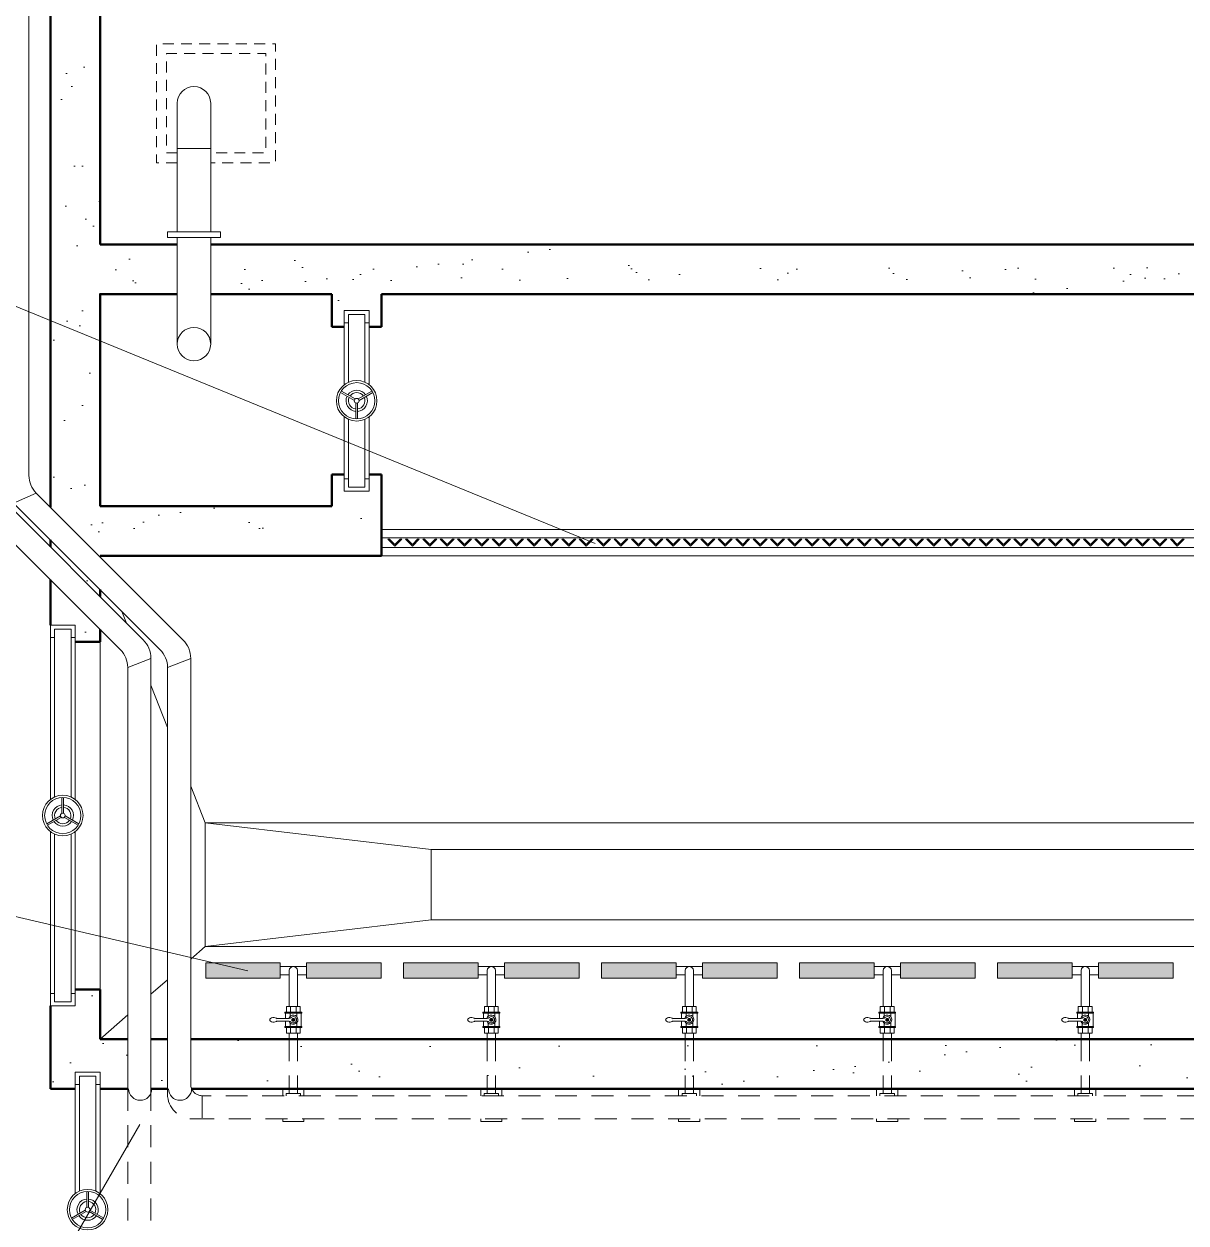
# Model space of a CAD drawing. Extents: x -2884 to -859, y 3232 to 5149.
# Drawn here: x -1917.7 to -1777.3, y 4768.7 to 4913.5 of the extents above; entities that cross this region are included whole.
import ezdxf

# ---------------------------------------------------------------- set-up
doc = ezdxf.new("R2010")
doc.units = 0
doc.header["$MEASUREMENT"] = 0
doc.linetypes.add('DGN Style 2', pattern=[442.02713, 265.216278, -176.810852])
for name, color, linetype, lineweight in [('Muratura', 7, 'CONTINUOUS', 15), ('Paratoie', 7, 'CONTINUOUS', 15), ('Quote e scritte', 252, 'CONTINUOUS', 15), ('Tubazioni', 130, 'CONTINUOUS', 15), ('Tubazioni nascoste', 4, 'DGN Style 2', 15)]:
    doc.layers.add(name, color=color, linetype=linetype, lineweight=lineweight)
pattern_1 = [(37.5, (37611.4005, -59850.958), (-0.3149668, 9.63411885), [0, -7.6, 0, -8.5, 0, -8.125]), (7.5, (37611.4, -59850.958), (8.8488835, 14.1107303), [0, -4.1, 0, -6.85, 0, -2.625]), (327.5, (37605.2505, -59850.958), (15.5707093, 0.0282953), [0, -2.5, 0, -9, 0, -11.75]), (317.5, (37605.25, -59850.958), (15.030633, 4.3883778), [0, -1.25, 0, -5.9, 0, -6.75])]

msp = doc.modelspace()

# ---------------------------------------------------------------- hatches: boundary and pattern name
at = {"layer": 'Muratura', "linetype": 'Continuous'}
h = msp.add_hatch(dxfattribs=at)
h.set_pattern_fill('AR-SAND', color=256, scale=5)
h.set_pattern_definition(pattern_1)
h.paths.add_polyline_path([(-1908.52, 4971.871), (-1917.106, 4971.871), (-1917.106, 4965.871), (-1914.52, 4965.871), (-1914.52, 4877.659), (-1908.52, 4875.204), (-1908.52, 4880.882), (-1899.189, 4880.882), (-1899.189, 4882.028), (-1899.189, 4886.882), (-1908.52, 4886.882)])
h = msp.add_hatch(dxfattribs=at)
h.set_pattern_fill('AR-SAND', color=256, scale=5)
h.set_pattern_definition(pattern_1)
h.paths.add_polyline_path([(-1756.036, 4886.075), (-1757.4, 4886.075), (-1757.4, 4886.231), (-1756.036, 4886.231), (-1756.036, 4886.882), (-1895.157, 4886.882), (-1895.157, 4882.028), (-1895.157, 4880.882), (-1880.52, 4880.882), (-1880.52, 4876.904), (-1879.02, 4876.904), (-1879.02, 4877.404), (-1879.02, 4878.904), (-1876.02, 4878.904), (-1876.02, 4877.404), (-1876.02, 4876.904), (-1874.52, 4876.904), (-1874.52, 4880.882), (-1753.991, 4880.882), (-1753.644, 4883.146), (-1728.751, 4883.146), (-1728.751, 4883.898), (-1754.671, 4883.898), (-1754.671, 4883.224), (-1756.036, 4883.224)])
h = msp.add_hatch(dxfattribs=at)
h.set_pattern_fill('AR-SAND', color=256, scale=5)
h.set_pattern_definition(pattern_1)
h.paths.add_polyline_path([(-1874.52, 4859.064), (-1876.02, 4859.064), (-1876.02, 4858.564), (-1876.02, 4857.064), (-1879.02, 4857.064), (-1879.02, 4858.564), (-1879.02, 4859.064), (-1880.52, 4859.064), (-1880.52, 4855.247), (-1908.52, 4855.247), (-1908.52, 4875.204), (-1914.52, 4877.659), (-1914.52, 4855.132), (-1908.52, 4849.132), (-1908.52, 4849.247), (-1874.52, 4849.247)])
h = msp.add_hatch(dxfattribs=at)
h.set_pattern_fill('AR-SAND', color=256, scale=5)
h.set_pattern_definition(pattern_1)
h.paths.add_polyline_path([(-1914.52, 4851.172), (-1914.52, 4850.327), (-1908.52, 4844.327), (-1908.52, 4845.172)])
h = msp.add_hatch(dxfattribs=at)
h.set_pattern_fill('AR-SAND', color=256, scale=5)
h.set_pattern_definition(pattern_1)
h.paths.add_polyline_path([(-1914.52, 4846.367), (-1914.52, 4840.882), (-1911.52, 4840.882), (-1911.52, 4839.382), (-1911.52, 4838.882), (-1908.52, 4838.882), (-1908.52, 4840.367)])
h = msp.add_hatch(dxfattribs=at)
h.set_pattern_fill('AR-SAND', color=256, scale=5)
h.set_pattern_definition(pattern_1)
h.paths.add_polyline_path([(-1908.52, 4796.882), (-1911.52, 4796.882), (-1911.52, 4796.382), (-1911.52, 4794.882), (-1914.52, 4794.882), (-1914.52, 4784.882), (-1911.52, 4784.882), (-1911.52, 4785.382), (-1911.52, 4786.882), (-1908.52, 4786.882), (-1908.52, 4785.382), (-1908.52, 4784.882), (-1905.176, 4784.882), (-1905.176, 4790.882), (-1908.52, 4790.882)])
h.paths.add_polyline_path([(-1900.371, 4790.882), (-1902.376, 4790.882), (-1902.376, 4784.882), (-1900.371, 4784.882)])
h.paths.add_polyline_path([(-1868.594, 4790.882), (-1897.571, 4790.882), (-1897.571, 4785.435, 0.1017954), (-1897.458, 4784.882), (-1868.594, 4784.882)])
h = msp.add_hatch(dxfattribs=at)
h.set_pattern_fill('AR-SAND', color=256, scale=5)
h.set_pattern_definition(pattern_1)
h.paths.add_polyline_path([(-1816.026, 4790.882), (-1867.394, 4790.882), (-1867.394, 4784.882), (-1816.026, 4784.882)])
h.paths.add_polyline_path([(-1763.458, 4790.882), (-1814.826, 4790.882), (-1814.826, 4784.882), (-1763.458, 4784.882)])
h.paths.add_polyline_path([(-1754.712, 4790.882), (-1762.258, 4790.882), (-1762.258, 4784.882), (-1753.793, 4784.882)])
at = {"layer": 'Tubazioni', "linetype": 'Continuous'}
h = msp.add_hatch(dxfattribs=at)
h.set_pattern_fill('DOTS', color=256, scale=10)
h.paths.add_polyline_path([(-1731.094, 4800.072), (-1731.323, 4800.072), (-1731.323, 4798.232), (-1731.094, 4798.232)])
h.paths.add_polyline_path([(-1731.323, 4800.072), (-1732.687, 4800.072), (-1732.687, 4798.232), (-1731.323, 4798.232)])
h.paths.add_polyline_path([(-1732.687, 4800.072), (-1734.052, 4800.072), (-1734.052, 4798.232), (-1732.687, 4798.232)])
h.paths.add_polyline_path([(-1734.052, 4800.072), (-1740.094, 4800.072), (-1740.094, 4798.232), (-1734.052, 4798.232)])
h.paths.add_polyline_path([(-1743.282, 4800.072), (-1745.541, 4800.072), (-1745.541, 4798.232), (-1743.282, 4798.232)])
h.paths.add_polyline_path([(-1747.205, 4800.072), (-1752.282, 4800.072), (-1752.282, 4798.232), (-1747.205, 4798.232)])
h.paths.add_polyline_path([(-1755.006, 4800.072), (-1764.006, 4800.072), (-1764.006, 4798.232), (-1755.006, 4798.232)])
h.paths.add_polyline_path([(-1767.195, 4800.072), (-1776.195, 4800.072), (-1776.195, 4798.232), (-1767.195, 4798.232)])
h.paths.add_polyline_path([(-1778.919, 4800.072), (-1787.919, 4800.072), (-1787.919, 4798.232), (-1778.919, 4798.232)])
h.paths.add_polyline_path([(-1791.107, 4800.072), (-1800.107, 4800.072), (-1800.107, 4798.232), (-1791.107, 4798.232)])
h.paths.add_polyline_path([(-1815.02, 4800.072), (-1824.02, 4800.072), (-1824.02, 4798.232), (-1815.02, 4798.232)])
h.paths.add_polyline_path([(-1802.832, 4800.072), (-1811.832, 4800.072), (-1811.832, 4798.232), (-1802.832, 4798.232)])
h.paths.add_polyline_path([(-1826.745, 4800.072), (-1835.745, 4800.072), (-1835.745, 4798.232), (-1826.745, 4798.232)])
h.paths.add_polyline_path([(-1838.933, 4800.072), (-1847.933, 4800.072), (-1847.933, 4798.232), (-1838.933, 4798.232)])
h.paths.add_polyline_path([(-1850.657, 4800.072), (-1859.657, 4800.072), (-1859.657, 4798.232), (-1850.657, 4798.232)])
h.paths.add_polyline_path([(-1862.846, 4800.072), (-1871.846, 4800.072), (-1871.846, 4798.232), (-1862.846, 4798.232)])
h.paths.add_polyline_path([(-1874.57, 4800.072), (-1883.57, 4800.072), (-1883.57, 4798.232), (-1874.57, 4798.232)])
h.paths.add_polyline_path([(-1886.758, 4800.072), (-1895.758, 4800.072), (-1895.758, 4798.232), (-1886.758, 4798.232)])

# ---------------------------------------------------------------- linework, layer by layer
at = {"layer": 'Muratura', "linetype": 'Continuous', "lineweight": 50}
for p, q in [((-1908.52, 4886.882), (-1908.52, 4971.871)), ((-1914.52, 4965.871), (-1914.52, 4855.132)), ((-1880.52, 4880.882), (-1880.52, 4876.904)), ((-1874.52, 4876.904), (-1874.52, 4880.882)), ((-1880.52, 4876.904), (-1879.02, 4876.904)), ((-1876.02, 4876.904), (-1874.52, 4876.904)), ((-1880.52, 4855.247), (-1880.52, 4859.064)), ((-1880.52, 4859.064), (-1879.02, 4859.064)), ((-1876.02, 4859.064), (-1874.52, 4859.064)), ((-1874.52, 4849.247), (-1874.52, 4859.064)), ((-1908.52, 4855.247), (-1880.52, 4855.247)), ((-1914.52, 4851.172), (-1914.52, 4850.327)), ((-1874.52, 4849.247), (-1908.52, 4849.247)), ((-1914.52, 4846.367), (-1914.52, 4840.882)), ((-1911.52, 4838.882), (-1908.52, 4838.882)), ((-1911.52, 4796.882), (-1908.52, 4796.882)), ((-1908.52, 4796.882), (-1908.52, 4790.882)), ((-1914.52, 4794.882), (-1914.52, 4784.882)), ((-1905.176, 4790.882), (-1908.52, 4790.882)), ((-1900.371, 4790.882), (-1902.376, 4790.882)), ((-1754.712, 4790.882), (-1897.571, 4790.882)), ((-1911.52, 4784.882), (-1914.52, 4784.882)), ((-1905.176, 4784.882), (-1908.52, 4784.882)), ((-1900.371, 4784.882), (-1902.376, 4784.882)), ((-1753.793, 4784.882), (-1897.458, 4784.882))]:
    msp.add_line(p, q, dxfattribs=at)
at = {"layer": 'Muratura', "linetype": 'Continuous'}
for p, q in [((-1753.972, 4852.447), (-1874.52, 4852.447)), ((-1747.205, 4851.447), (-1874.52, 4851.447)), ((-1872.898, 4850.427), (-1873.738, 4851.267)), ((-1873.54, 4851.267), (-1873.738, 4851.267)), ((-1872.898, 4850.625), (-1873.54, 4851.267)), ((-1872.898, 4850.625), (-1872.256, 4851.267)), ((-1872.898, 4850.427), (-1872.058, 4851.267)), ((-1872.058, 4851.267), (-1872.256, 4851.267)), ((-1870.798, 4850.427), (-1871.638, 4851.267)), ((-1871.44, 4851.267), (-1871.638, 4851.267)), ((-1870.798, 4850.625), (-1871.44, 4851.267)), ((-1870.798, 4850.625), (-1870.156, 4851.267)), ((-1870.798, 4850.427), (-1869.958, 4851.267)), ((-1869.958, 4851.267), (-1870.156, 4851.267)), ((-1868.698, 4850.427), (-1869.538, 4851.267)), ((-1869.34, 4851.267), (-1869.538, 4851.267)), ((-1868.698, 4850.625), (-1869.34, 4851.267)), ((-1868.698, 4850.625), (-1868.056, 4851.267)), ((-1868.698, 4850.427), (-1867.858, 4851.267)), ((-1867.858, 4851.267), (-1868.056, 4851.267)), ((-1867.24, 4851.267), (-1867.438, 4851.267)), ((-1866.598, 4850.427), (-1867.438, 4851.267)), ((-1866.598, 4850.625), (-1867.24, 4851.267)), ((-1866.598, 4850.625), (-1865.956, 4851.267)), ((-1866.598, 4850.427), (-1865.758, 4851.267)), ((-1865.758, 4851.267), (-1865.956, 4851.267)), ((-1864.498, 4850.427), (-1865.338, 4851.267)), ((-1865.14, 4851.267), (-1865.338, 4851.267)), ((-1864.498, 4850.625), (-1865.14, 4851.267)), ((-1864.498, 4850.625), (-1863.856, 4851.267)), ((-1864.498, 4850.427), (-1863.658, 4851.267)), ((-1863.658, 4851.267), (-1863.856, 4851.267)), ((-1862.398, 4850.427), (-1863.238, 4851.267)), ((-1863.04, 4851.267), (-1863.238, 4851.267)), ((-1862.398, 4850.625), (-1863.04, 4851.267)), ((-1862.398, 4850.625), (-1861.756, 4851.267)), ((-1862.398, 4850.427), (-1861.558, 4851.267)), ((-1861.558, 4851.267), (-1861.756, 4851.267)), ((-1860.298, 4850.427), (-1861.138, 4851.267)), ((-1860.94, 4851.267), (-1861.138, 4851.267)), ((-1860.298, 4850.625), (-1860.94, 4851.267)), ((-1860.298, 4850.625), (-1859.656, 4851.267)), ((-1860.298, 4850.427), (-1859.458, 4851.267)), ((-1859.458, 4851.267), (-1859.656, 4851.267)), ((-1858.198, 4850.427), (-1859.038, 4851.267)), ((-1858.84, 4851.267), (-1859.038, 4851.267)), ((-1858.198, 4850.625), (-1858.84, 4851.267)), ((-1858.198, 4850.625), (-1857.556, 4851.267)), ((-1858.198, 4850.427), (-1857.358, 4851.267)), ((-1857.358, 4851.267), (-1857.556, 4851.267)), ((-1856.098, 4850.427), (-1856.938, 4851.267)), ((-1856.74, 4851.267), (-1856.938, 4851.267)), ((-1856.098, 4850.625), (-1856.74, 4851.267)), ((-1856.098, 4850.625), (-1855.456, 4851.267)), ((-1856.098, 4850.427), (-1855.258, 4851.267)), ((-1855.258, 4851.267), (-1855.456, 4851.267)), ((-1853.998, 4850.427), (-1854.838, 4851.267)), ((-1854.64, 4851.267), (-1854.838, 4851.267)), ((-1853.998, 4850.625), (-1854.64, 4851.267)), ((-1853.998, 4850.625), (-1853.356, 4851.267)), ((-1853.998, 4850.427), (-1853.158, 4851.267)), ((-1853.158, 4851.267), (-1853.356, 4851.267)), ((-1851.898, 4850.427), (-1852.738, 4851.267)), ((-1852.54, 4851.267), (-1852.738, 4851.267)), ((-1851.898, 4850.625), (-1852.54, 4851.267)), ((-1851.898, 4850.625), (-1851.256, 4851.267)), ((-1851.898, 4850.427), (-1851.058, 4851.267)), ((-1851.058, 4851.267), (-1851.256, 4851.267)), ((-1849.798, 4850.427), (-1850.638, 4851.267)), ((-1850.44, 4851.267), (-1850.638, 4851.267)), ((-1849.798, 4850.625), (-1850.44, 4851.267)), ((-1849.798, 4850.625), (-1849.156, 4851.267)), ((-1849.798, 4850.427), (-1848.958, 4851.267)), ((-1848.958, 4851.267), (-1849.156, 4851.267)), ((-1847.698, 4850.427), (-1848.538, 4851.267)), ((-1848.34, 4851.267), (-1848.538, 4851.267)), ((-1847.698, 4850.625), (-1848.34, 4851.267)), ((-1847.698, 4850.625), (-1847.056, 4851.267)), ((-1847.698, 4850.427), (-1846.858, 4851.267)), ((-1846.858, 4851.267), (-1847.056, 4851.267)), ((-1845.598, 4850.427), (-1846.438, 4851.267)), ((-1846.24, 4851.267), (-1846.438, 4851.267)), ((-1845.598, 4850.625), (-1846.24, 4851.267)), ((-1845.598, 4850.625), (-1844.956, 4851.267)), ((-1845.598, 4850.427), (-1844.758, 4851.267)), ((-1844.758, 4851.267), (-1844.956, 4851.267)), ((-1844.14, 4851.267), (-1844.338, 4851.267)), ((-1843.498, 4850.427), (-1844.338, 4851.267)), ((-1843.498, 4850.625), (-1844.14, 4851.267)), ((-1843.498, 4850.625), (-1842.856, 4851.267)), ((-1843.498, 4850.427), (-1842.658, 4851.267)), ((-1842.658, 4851.267), (-1842.856, 4851.267)), ((-1841.398, 4850.427), (-1842.238, 4851.267)), ((-1842.04, 4851.267), (-1842.238, 4851.267)), ((-1841.398, 4850.625), (-1842.04, 4851.267)), ((-1841.398, 4850.625), (-1840.756, 4851.267)), ((-1841.398, 4850.427), (-1840.558, 4851.267)), ((-1840.558, 4851.267), (-1840.756, 4851.267)), ((-1839.298, 4850.427), (-1840.138, 4851.267)), ((-1839.94, 4851.267), (-1840.138, 4851.267)), ((-1839.298, 4850.625), (-1839.94, 4851.267)), ((-1839.298, 4850.625), (-1838.656, 4851.267)), ((-1839.298, 4850.427), (-1838.458, 4851.267)), ((-1838.458, 4851.267), (-1838.656, 4851.267)), ((-1837.198, 4850.427), (-1838.038, 4851.267)), ((-1837.84, 4851.267), (-1838.038, 4851.267)), ((-1837.198, 4850.625), (-1837.84, 4851.267)), ((-1837.198, 4850.625), (-1836.556, 4851.267)), ((-1837.198, 4850.427), (-1836.358, 4851.267)), ((-1836.358, 4851.267), (-1836.556, 4851.267)), ((-1835.098, 4850.427), (-1835.938, 4851.267)), ((-1835.74, 4851.267), (-1835.938, 4851.267)), ((-1835.098, 4850.625), (-1835.74, 4851.267)), ((-1835.098, 4850.625), (-1834.456, 4851.267)), ((-1835.098, 4850.427), (-1834.258, 4851.267)), ((-1834.258, 4851.267), (-1834.456, 4851.267)), ((-1832.998, 4850.427), (-1833.838, 4851.267)), ((-1833.64, 4851.267), (-1833.838, 4851.267)), ((-1832.998, 4850.625), (-1833.64, 4851.267)), ((-1832.998, 4850.625), (-1832.356, 4851.267)), ((-1832.998, 4850.427), (-1832.158, 4851.267)), ((-1832.158, 4851.267), (-1832.356, 4851.267)), ((-1830.898, 4850.427), (-1831.738, 4851.267)), ((-1831.54, 4851.267), (-1831.738, 4851.267)), ((-1830.898, 4850.625), (-1831.54, 4851.267)), ((-1830.898, 4850.625), (-1830.256, 4851.267)), ((-1830.898, 4850.427), (-1830.058, 4851.267)), ((-1830.058, 4851.267), (-1830.256, 4851.267)), ((-1828.798, 4850.427), (-1829.638, 4851.267)), ((-1829.44, 4851.267), (-1829.638, 4851.267)), ((-1828.798, 4850.625), (-1829.44, 4851.267)), ((-1828.798, 4850.625), (-1828.156, 4851.267)), ((-1828.798, 4850.427), (-1827.958, 4851.267)), ((-1827.958, 4851.267), (-1828.156, 4851.267)), ((-1826.698, 4850.427), (-1827.538, 4851.267)), ((-1827.34, 4851.267), (-1827.538, 4851.267)), ((-1826.698, 4850.625), (-1827.34, 4851.267)), ((-1826.698, 4850.625), (-1826.056, 4851.267)), ((-1826.698, 4850.427), (-1825.858, 4851.267)), ((-1825.858, 4851.267), (-1826.056, 4851.267)), ((-1824.598, 4850.427), (-1825.438, 4851.267)), ((-1825.24, 4851.267), (-1825.438, 4851.267)), ((-1824.598, 4850.625), (-1825.24, 4851.267)), ((-1824.598, 4850.625), (-1823.956, 4851.267)), ((-1824.598, 4850.427), (-1823.758, 4851.267)), ((-1823.758, 4851.267), (-1823.956, 4851.267)), ((-1822.498, 4850.427), (-1823.338, 4851.267)), ((-1823.14, 4851.267), (-1823.338, 4851.267)), ((-1822.498, 4850.625), (-1823.14, 4851.267)), ((-1822.498, 4850.625), (-1821.856, 4851.267)), ((-1822.498, 4850.427), (-1821.658, 4851.267)), ((-1821.658, 4851.267), (-1821.856, 4851.267)), ((-1821.04, 4851.267), (-1821.238, 4851.267)), ((-1820.398, 4850.427), (-1821.238, 4851.267)), ((-1820.398, 4850.625), (-1821.04, 4851.267)), ((-1820.398, 4850.625), (-1819.756, 4851.267)), ((-1820.398, 4850.427), (-1819.558, 4851.267)), ((-1819.558, 4851.267), (-1819.756, 4851.267)), ((-1818.298, 4850.427), (-1819.138, 4851.267)), ((-1818.94, 4851.267), (-1819.138, 4851.267)), ((-1818.298, 4850.625), (-1818.94, 4851.267)), ((-1818.298, 4850.625), (-1817.656, 4851.267)), ((-1818.298, 4850.427), (-1817.458, 4851.267)), ((-1817.458, 4851.267), (-1817.656, 4851.267)), ((-1816.198, 4850.427), (-1817.038, 4851.267)), ((-1816.84, 4851.267), (-1817.038, 4851.267)), ((-1816.198, 4850.625), (-1816.84, 4851.267)), ((-1816.198, 4850.625), (-1815.556, 4851.267)), ((-1816.198, 4850.427), (-1815.358, 4851.267)), ((-1815.358, 4851.267), (-1815.556, 4851.267)), ((-1814.098, 4850.427), (-1814.938, 4851.267)), ((-1814.74, 4851.267), (-1814.938, 4851.267)), ((-1814.098, 4850.625), (-1814.74, 4851.267)), ((-1814.098, 4850.625), (-1813.456, 4851.267)), ((-1814.098, 4850.427), (-1813.258, 4851.267)), ((-1813.258, 4851.267), (-1813.456, 4851.267)), ((-1811.998, 4850.427), (-1812.838, 4851.267)), ((-1812.64, 4851.267), (-1812.838, 4851.267)), ((-1811.998, 4850.625), (-1812.64, 4851.267)), ((-1811.998, 4850.625), (-1811.356, 4851.267)), ((-1811.998, 4850.427), (-1811.158, 4851.267)), ((-1811.158, 4851.267), (-1811.356, 4851.267)), ((-1809.898, 4850.427), (-1810.738, 4851.267)), ((-1810.54, 4851.267), (-1810.738, 4851.267)), ((-1809.898, 4850.625), (-1810.54, 4851.267)), ((-1809.898, 4850.625), (-1809.256, 4851.267)), ((-1809.898, 4850.427), (-1809.058, 4851.267)), ((-1809.058, 4851.267), (-1809.256, 4851.267)), ((-1807.798, 4850.427), (-1808.638, 4851.267)), ((-1808.44, 4851.267), (-1808.638, 4851.267)), ((-1807.798, 4850.625), (-1808.44, 4851.267)), ((-1807.798, 4850.625), (-1807.156, 4851.267)), ((-1807.798, 4850.427), (-1806.958, 4851.267)), ((-1806.958, 4851.267), (-1807.156, 4851.267)), ((-1805.698, 4850.427), (-1806.538, 4851.267)), ((-1806.34, 4851.267), (-1806.538, 4851.267)), ((-1805.698, 4850.625), (-1806.34, 4851.267)), ((-1805.698, 4850.625), (-1805.056, 4851.267)), ((-1805.698, 4850.427), (-1804.858, 4851.267)), ((-1804.858, 4851.267), (-1805.056, 4851.267)), ((-1803.598, 4850.427), (-1804.438, 4851.267)), ((-1804.24, 4851.267), (-1804.438, 4851.267)), ((-1803.598, 4850.625), (-1804.24, 4851.267)), ((-1803.598, 4850.625), (-1802.956, 4851.267)), ((-1803.598, 4850.427), (-1802.758, 4851.267)), ((-1802.758, 4851.267), (-1802.956, 4851.267)), ((-1801.498, 4850.427), (-1802.338, 4851.267)), ((-1802.14, 4851.267), (-1802.338, 4851.267)), ((-1801.498, 4850.625), (-1802.14, 4851.267)), ((-1801.498, 4850.625), (-1800.856, 4851.267)), ((-1801.498, 4850.427), (-1800.658, 4851.267)), ((-1800.658, 4851.267), (-1800.856, 4851.267)), ((-1799.398, 4850.427), (-1800.238, 4851.267)), ((-1800.04, 4851.267), (-1800.238, 4851.267)), ((-1799.398, 4850.625), (-1800.04, 4851.267)), ((-1799.398, 4850.625), (-1798.756, 4851.267)), ((-1799.398, 4850.427), (-1798.558, 4851.267)), ((-1798.558, 4851.267), (-1798.756, 4851.267)), ((-1797.94, 4851.267), (-1798.138, 4851.267)), ((-1797.298, 4850.427), (-1798.138, 4851.267)), ((-1797.298, 4850.625), (-1797.94, 4851.267)), ((-1797.298, 4850.625), (-1796.656, 4851.267)), ((-1797.298, 4850.427), (-1796.458, 4851.267)), ((-1796.458, 4851.267), (-1796.656, 4851.267)), ((-1795.198, 4850.427), (-1796.038, 4851.267)), ((-1795.84, 4851.267), (-1796.038, 4851.267)), ((-1795.198, 4850.625), (-1795.84, 4851.267)), ((-1795.198, 4850.625), (-1794.556, 4851.267)), ((-1795.198, 4850.427), (-1794.358, 4851.267)), ((-1794.358, 4851.267), (-1794.556, 4851.267)), ((-1793.098, 4850.427), (-1793.938, 4851.267)), ((-1793.74, 4851.267), (-1793.938, 4851.267)), ((-1793.098, 4850.625), (-1793.74, 4851.267)), ((-1793.098, 4850.625), (-1792.456, 4851.267)), ((-1793.098, 4850.427), (-1792.258, 4851.267)), ((-1792.258, 4851.267), (-1792.456, 4851.267)), ((-1790.998, 4850.427), (-1791.838, 4851.267)), ((-1791.64, 4851.267), (-1791.838, 4851.267)), ((-1790.998, 4850.625), (-1791.64, 4851.267)), ((-1790.998, 4850.625), (-1790.356, 4851.267)), ((-1790.998, 4850.427), (-1790.158, 4851.267)), ((-1790.158, 4851.267), (-1790.356, 4851.267)), ((-1788.898, 4850.427), (-1789.738, 4851.267)), ((-1789.54, 4851.267), (-1789.738, 4851.267)), ((-1788.898, 4850.625), (-1789.54, 4851.267)), ((-1788.898, 4850.625), (-1788.256, 4851.267)), ((-1788.898, 4850.427), (-1788.058, 4851.267)), ((-1788.058, 4851.267), (-1788.256, 4851.267)), ((-1786.798, 4850.427), (-1787.638, 4851.267)), ((-1787.44, 4851.267), (-1787.638, 4851.267)), ((-1786.798, 4850.625), (-1787.44, 4851.267)), ((-1786.798, 4850.625), (-1786.156, 4851.267)), ((-1786.798, 4850.427), (-1785.958, 4851.267)), ((-1785.958, 4851.267), (-1786.156, 4851.267)), ((-1784.698, 4850.427), (-1785.538, 4851.267)), ((-1785.34, 4851.267), (-1785.538, 4851.267)), ((-1784.698, 4850.625), (-1785.34, 4851.267)), ((-1784.698, 4850.625), (-1784.056, 4851.267)), ((-1784.698, 4850.427), (-1783.858, 4851.267)), ((-1783.858, 4851.267), (-1784.056, 4851.267)), ((-1782.598, 4850.427), (-1783.438, 4851.267)), ((-1783.24, 4851.267), (-1783.438, 4851.267)), ((-1782.598, 4850.625), (-1783.24, 4851.267)), ((-1782.598, 4850.625), (-1781.956, 4851.267)), ((-1782.598, 4850.427), (-1781.758, 4851.267)), ((-1781.758, 4851.267), (-1781.956, 4851.267)), ((-1780.498, 4850.427), (-1781.338, 4851.267)), ((-1781.14, 4851.267), (-1781.338, 4851.267)), ((-1780.498, 4850.625), (-1781.14, 4851.267)), ((-1780.498, 4850.625), (-1779.856, 4851.267)), ((-1780.498, 4850.427), (-1779.658, 4851.267)), ((-1779.658, 4851.267), (-1779.856, 4851.267)), ((-1778.398, 4850.427), (-1779.238, 4851.267)), ((-1779.04, 4851.267), (-1779.238, 4851.267)), ((-1778.398, 4850.625), (-1779.04, 4851.267)), ((-1778.398, 4850.625), (-1777.756, 4851.267)), ((-1778.398, 4850.427), (-1777.558, 4851.267)), ((-1777.558, 4851.267), (-1777.756, 4851.267)), ((-1747.205, 4850.247), (-1874.52, 4850.247)), ((-1908.446, 4849.058), (-1908.52, 4849.247)), ((-1747.205, 4849.247), (-1874.52, 4849.247)), ((-1905.33, 4841.137), (-1905.878, 4842.53)), ((-1908.52, 4838.882), (-1908.52, 4796.882)), ((-1900.371, 4828.53), (-1902.376, 4833.628)), ((-1895.831, 4816.986), (-1897.571, 4821.411)), ((-1868.52, 4813.764), (-1895.831, 4816.986)), ((-1895.831, 4802.049), (-1895.831, 4816.986)), ((-1748.229, 4816.986), (-1895.831, 4816.986)), ((-1868.52, 4805.271), (-1868.52, 4813.764)), ((-1772.788, 4813.764), (-1868.52, 4813.764)), ((-1895.831, 4802.049), (-1868.52, 4805.271)), ((-1773.406, 4805.271), (-1868.52, 4805.271)), ((-1897.571, 4800.517), (-1895.831, 4802.049)), ((-1747.205, 4802.049), (-1895.831, 4802.049)), ((-1902.376, 4796.288), (-1900.371, 4798.053)), ((-1908.52, 4790.882), (-1905.176, 4793.824))]:
    msp.add_line(p, q, dxfattribs=at)
at = {"layer": 'Muratura', "ltscale": 0.0001}
for p, q in [((-1886.454, 4784.882), (-1886.454, 4784.035)), ((-1883.886, 4784.882), (-1883.886, 4784.035)), ((-1862.542, 4784.882), (-1862.542, 4784.035)), ((-1859.973, 4784.882), (-1859.973, 4784.035)), ((-1838.629, 4784.882), (-1838.629, 4784.035)), ((-1836.06, 4784.882), (-1836.06, 4784.035)), ((-1814.716, 4784.882), (-1814.716, 4784.035)), ((-1812.148, 4784.882), (-1812.148, 4784.035)), ((-1790.804, 4784.882), (-1790.804, 4784.035)), ((-1788.235, 4784.882), (-1788.235, 4784.035)), ((-1886.454, 4781.235), (-1886.454, 4780.904)), ((-1886.454, 4780.904), (-1883.886, 4780.904)), ((-1883.886, 4781.235), (-1883.886, 4780.904)), ((-1862.542, 4781.235), (-1862.542, 4780.904)), ((-1862.542, 4780.904), (-1859.973, 4780.904)), ((-1859.973, 4781.235), (-1859.973, 4780.904)), ((-1838.629, 4781.235), (-1838.629, 4780.904)), ((-1838.629, 4780.904), (-1836.06, 4780.904)), ((-1836.06, 4781.235), (-1836.06, 4780.904)), ((-1814.716, 4781.235), (-1814.716, 4780.904)), ((-1814.716, 4780.904), (-1812.148, 4780.904)), ((-1812.148, 4781.235), (-1812.148, 4780.904)), ((-1790.804, 4781.235), (-1790.804, 4780.904)), ((-1790.804, 4780.904), (-1788.235, 4780.904)), ((-1788.235, 4781.235), (-1788.235, 4780.904))]:
    msp.add_line(p, q, dxfattribs=at)
at = {"layer": 'Muratura', "linetype": 'DGN Style 2', "ltscale": 0.005, "extrusion": (0, 0, -1), "flags": 128}
for points in [[(1899.189, 4896.722), (1901.71, 4896.722), (1901.71, 4911.122), (1887.31, 4911.122), (1887.31, 4896.722), (1895.157, 4896.722)], [(1899.189, 4897.922), (1900.51, 4897.922), (1900.51, 4909.922), (1888.51, 4909.922), (1888.51, 4897.922), (1895.157, 4897.922)]]:
    msp.add_lwpolyline(points, dxfattribs=at)
at = {"layer": 'Muratura', "linetype": 'Continuous', "lineweight": 50}
for points in [[(-1899.189, 4886.882), (-1908.52, 4886.882)], [(-1683.313, 4886.882), (-1895.157, 4886.882)], [(-1899.189, 4880.882), (-1908.52, 4880.882), (-1908.52, 4855.247)], [(-1880.52, 4880.882), (-1895.157, 4880.882)], [(-1753.991, 4880.882), (-1874.52, 4880.882)], [(-1908.52, 4845.172), (-1908.52, 4844.327)], [(-1908.52, 4840.367), (-1908.52, 4838.882)]]:
    msp.add_lwpolyline(points, dxfattribs=at)
at = {"layer": 'Muratura', "linetype": 'Continuous'}
msp.add_lwpolyline([(-1908.52, 4849.247), (-1908.52, 4849.132)], dxfattribs=at)
at = {"layer": 'Paratoie'}
for p, q in [((-1879.02, 4878.904), (-1879.02, 4877.404)), ((-1878.52, 4878.404), (-1876.52, 4878.404)), ((-1876.52, 4878.404), (-1878.52, 4878.404)), ((-1878.52, 4878.404), (-1878.52, 4877.404)), ((-1878.52, 4870.222), (-1878.52, 4878.404)), ((-1876.52, 4878.404), (-1876.52, 4877.404)), ((-1876.52, 4870.222), (-1876.52, 4878.404)), ((-1876.02, 4878.904), (-1876.02, 4877.404)), ((-1878.52, 4877.404), (-1879.02, 4877.404)), ((-1876.02, 4877.404), (-1876.52, 4877.404)), ((-1878.52, 4865.746), (-1878.52, 4857.564)), ((-1876.52, 4865.746), (-1876.52, 4857.564)), ((-1879.02, 4857.064), (-1879.02, 4858.564)), ((-1878.52, 4858.564), (-1879.02, 4858.564)), ((-1878.52, 4857.564), (-1878.52, 4858.564)), ((-1876.52, 4857.564), (-1876.52, 4858.564)), ((-1876.02, 4858.564), (-1876.52, 4858.564)), ((-1876.02, 4857.064), (-1876.02, 4858.564)), ((-1878.52, 4857.564), (-1876.52, 4857.564)), ((-1876.52, 4857.564), (-1878.52, 4857.564)), ((-1914.52, 4840.882), (-1914.52, 4839.382)), ((-1911.52, 4840.882), (-1911.52, 4839.382)), ((-1914.02, 4839.382), (-1914.52, 4839.382)), ((-1914.02, 4840.382), (-1912.02, 4840.382)), ((-1912.02, 4840.382), (-1914.02, 4840.382)), ((-1914.02, 4840.382), (-1914.02, 4839.382)), ((-1914.02, 4820.12), (-1914.02, 4840.382)), ((-1912.02, 4840.382), (-1912.02, 4839.382)), ((-1912.02, 4820.12), (-1912.02, 4840.382)), ((-1911.52, 4839.382), (-1912.02, 4839.382)), ((-1914.02, 4795.382), (-1914.02, 4815.644)), ((-1912.02, 4795.382), (-1912.02, 4815.644)), ((-1914.52, 4796.382), (-1914.52, 4794.882)), ((-1914.52, 4796.382), (-1914.02, 4796.382)), ((-1912.02, 4796.382), (-1911.52, 4796.382)), ((-1911.52, 4796.382), (-1911.52, 4794.882)), ((-1914.02, 4795.382), (-1912.02, 4795.382)), ((-1911.52, 4786.882), (-1911.52, 4785.382)), ((-1911.02, 4786.382), (-1909.02, 4786.382)), ((-1909.02, 4786.382), (-1911.02, 4786.382)), ((-1911.02, 4786.382), (-1911.02, 4785.382)), ((-1911.02, 4772.51), (-1911.02, 4786.382)), ((-1909.02, 4786.382), (-1909.02, 4785.382)), ((-1909.02, 4772.51), (-1909.02, 4786.382)), ((-1908.52, 4786.882), (-1908.52, 4785.382)), ((-1911.02, 4785.382), (-1911.52, 4785.382)), ((-1908.52, 4785.382), (-1909.02, 4785.382))]:
    msp.add_line(p, q, dxfattribs=at)
at = {"layer": 'Paratoie', "linetype": 'Continuous'}
for p, q in [((-1876.02, 4878.904), (-1879.02, 4878.904)), ((-1879.02, 4877.404), (-1879.02, 4869.923)), ((-1876.02, 4877.404), (-1876.02, 4869.923)), ((-1877.804, 4868.037), (-1879.464, 4868.995)), ((-1877.708, 4868.204), (-1879.367, 4869.162)), ((-1877.332, 4868.204), (-1875.673, 4869.162)), ((-1877.236, 4868.037), (-1875.577, 4868.995)), ((-1877.617, 4867.712), (-1877.617, 4865.796)), ((-1877.423, 4867.712), (-1877.423, 4865.796)), ((-1879.02, 4858.564), (-1879.02, 4866.045)), ((-1876.02, 4858.564), (-1876.02, 4866.045)), ((-1876.02, 4857.064), (-1879.02, 4857.064)), ((-1911.52, 4840.882), (-1914.52, 4840.882)), ((-1914.52, 4839.382), (-1914.52, 4819.821)), ((-1911.52, 4839.382), (-1911.52, 4819.821)), ((-1913.117, 4818.154), (-1913.117, 4820.07)), ((-1912.923, 4818.154), (-1912.923, 4820.07)), ((-1913.304, 4817.829), (-1914.964, 4816.872)), ((-1913.208, 4817.662), (-1914.867, 4816.704)), ((-1912.832, 4817.662), (-1911.173, 4816.704)), ((-1912.736, 4817.829), (-1911.077, 4816.871)), ((-1914.52, 4815.943), (-1914.52, 4796.382)), ((-1911.52, 4815.943), (-1911.52, 4796.382)), ((-1914.52, 4794.882), (-1911.52, 4794.882)), ((-1908.52, 4786.882), (-1911.52, 4786.882)), ((-1911.52, 4785.382), (-1911.52, 4772.211)), ((-1908.52, 4785.382), (-1908.52, 4772.211)), ((-1910.117, 4770.545), (-1910.117, 4772.461)), ((-1909.923, 4770.545), (-1909.923, 4772.461)), ((-1910.304, 4770.22), (-1911.964, 4769.262)), ((-1910.208, 4770.053), (-1911.867, 4769.095)), ((-1909.832, 4770.053), (-1908.173, 4769.095)), ((-1909.736, 4770.22), (-1908.077, 4769.262))]:
    msp.add_line(p, q, dxfattribs=at)
at = {"layer": 'Paratoie', "extrusion": (0, 0, -1)}
for p, q in [((-1914.02, 4795.382), (-1914.02, 4796.382)), ((-1912.02, 4795.382), (-1912.02, 4796.382)), ((-1912.02, 4795.382), (-1914.02, 4795.382))]:
    msp.add_line(p, q, dxfattribs=at)
at = {"layer": 'Paratoie', "linetype": 'Continuous'}
for centre, radius in [((-1877.52, 4867.984), 2.451), ((-1877.52, 4867.984), 2.19), ((-1877.52, 4867.984), 0.289), ((-1913.02, 4817.882), 2.451), ((-1913.02, 4817.882), 2.19), ((-1913.02, 4817.882), 0.289), ((-1910.02, 4770.272), 2.451), ((-1910.02, 4770.272), 2.19), ((-1910.02, 4770.272), 0.289)]:
    msp.add_circle(centre, radius, dxfattribs=at)
for centre, radius, start, end in [((-1877.52, 4867.984), 1.288, 154.30661, 265.69622), ((-1877.52, 4867.984), 1.288, 34.30482, 145.69722), ((-1877.52, 4867.984), 0.989, 155.61268, 264.39111), ((-1877.52, 4867.984), 0.989, 35.61033, 144.39235), ((-1877.52, 4867.984), 1.288, 274.30587, 25.69544), ((-1877.52, 4867.984), 0.989, 275.61181, 24.38999), ((-1913.02, 4817.882), 1.288, 94.30378, 205.69339), ((-1913.02, 4817.882), 1.288, 334.30456, 85.69413), ((-1913.02, 4817.882), 0.989, 95.60889, 204.38732), ((-1913.02, 4817.882), 0.989, 335.61001, 84.38819), ((-1913.02, 4817.882), 1.288, 214.30278, 325.69518), ((-1913.02, 4817.882), 0.989, 215.60765, 324.38967), ((-1910.02, 4770.272), 1.288, 94.30378, 205.69339), ((-1910.02, 4770.272), 0.989, 95.60889, 204.38732), ((-1910.02, 4770.272), 1.288, 334.30456, 85.69413), ((-1910.02, 4770.272), 0.989, 335.61001, 84.38819), ((-1910.02, 4770.272), 0.989, 215.60765, 324.38967), ((-1910.02, 4770.272), 1.288, 214.30278, 325.69518)]:
    msp.add_arc(centre, radius, start, end, dxfattribs=at)
at = {"layer": 'Quote e scritte', "linetype": 'Continuous'}
for p, q in [((-1947.098, 4890.988), (-1848.731, 4850.74)), ((-1943.874, 4811.516), (-1890.649, 4799.136)), ((-1938.104, 4720.901), (-1903.718, 4780.576))]:
    msp.add_line(p, q, dxfattribs=at)
at = {"layer": 'Tubazioni', "linetype": 'Continuous'}
for p, q in [((-1917.106, 4858.961), (-1917.106, 4973.476)), ((-1921.032, 4856.839), (-1903.314, 4839.121)), ((-1916.227, 4856.839), (-1918.969, 4855.621)), ((-1916.227, 4856.839), (-1898.509, 4839.121)), ((-1923.774, 4855.621), (-1906.055, 4837.902)), ((-1918.969, 4855.621), (-1901.25, 4837.902)), ((-1905.176, 4835.781), (-1902.376, 4836.858)), ((-1900.371, 4835.781), (-1897.571, 4836.858)), ((-1885.17, 4799.652), (-1886.758, 4799.652)), ((-1885.67, 4798.652), (-1886.758, 4798.652)), ((-1885.17, 4799.652), (-1883.57, 4799.652)), ((-1884.67, 4798.652), (-1883.57, 4798.652)), ((-1861.257, 4799.652), (-1862.846, 4799.652)), ((-1861.757, 4798.652), (-1862.846, 4798.652)), ((-1861.257, 4799.652), (-1859.657, 4799.652)), ((-1860.757, 4798.652), (-1859.657, 4798.652)), ((-1837.345, 4799.652), (-1838.933, 4799.652)), ((-1837.845, 4798.652), (-1838.933, 4798.652)), ((-1837.345, 4799.652), (-1835.745, 4799.652)), ((-1836.845, 4798.652), (-1835.745, 4798.652)), ((-1813.432, 4799.652), (-1815.02, 4799.652)), ((-1813.932, 4798.652), (-1815.02, 4798.652)), ((-1813.432, 4799.652), (-1811.832, 4799.652)), ((-1812.932, 4798.652), (-1811.832, 4798.652)), ((-1789.519, 4799.652), (-1791.107, 4799.652)), ((-1790.019, 4798.652), (-1791.107, 4798.652)), ((-1789.519, 4799.652), (-1787.919, 4799.652)), ((-1789.019, 4798.652), (-1787.919, 4798.652))]:
    msp.add_line(p, q, dxfattribs=at)
at = {"layer": 'Tubazioni', "extrusion": (0, 0, -1)}
for p, q in [((-1899.189, 4888.409), (-1899.189, 4903.922)), ((-1895.157, 4888.409), (-1895.157, 4903.922)), ((-1899.189, 4898.45), (-1895.157, 4898.45)), ((-1900.389, 4888.409), (-1900.389, 4887.689)), ((-1893.957, 4888.409), (-1900.389, 4888.409)), ((-1893.957, 4887.689), (-1900.389, 4887.689)), ((-1899.189, 4882.028), (-1899.189, 4887.689)), ((-1895.157, 4882.028), (-1895.157, 4887.689)), ((-1893.957, 4888.409), (-1893.957, 4887.689)), ((-1899.189, 4882.028), (-1899.189, 4874.828)), ((-1895.157, 4882.028), (-1895.157, 4874.828)), ((-1885.67, 4799.152), (-1885.67, 4794.811)), ((-1884.67, 4794.811), (-1884.67, 4799.152)), ((-1861.757, 4799.152), (-1861.757, 4794.811)), ((-1860.757, 4794.811), (-1860.757, 4799.152)), ((-1837.845, 4799.152), (-1837.845, 4794.811)), ((-1836.845, 4794.811), (-1836.845, 4799.152)), ((-1813.932, 4799.152), (-1813.932, 4794.811)), ((-1812.932, 4794.811), (-1812.932, 4799.152)), ((-1790.019, 4799.152), (-1790.019, 4794.811)), ((-1789.019, 4794.811), (-1789.019, 4799.152)), ((-1884.33, 4794.811), (-1886.01, 4794.811)), ((-1886.01, 4794.811), (-1886.01, 4794.125)), ((-1885.518, 4794.789), (-1885.518, 4794.125)), ((-1884.822, 4794.789), (-1884.822, 4794.125)), ((-1884.33, 4794.811), (-1884.33, 4794.125)), ((-1860.417, 4794.811), (-1862.098, 4794.811)), ((-1862.098, 4794.811), (-1862.098, 4794.125)), ((-1861.605, 4794.789), (-1861.605, 4794.125)), ((-1860.909, 4794.789), (-1860.909, 4794.125)), ((-1860.417, 4794.811), (-1860.417, 4794.125)), ((-1836.504, 4794.811), (-1838.185, 4794.811)), ((-1838.185, 4794.811), (-1838.185, 4794.125)), ((-1837.693, 4794.789), (-1837.693, 4794.125)), ((-1836.997, 4794.789), (-1836.997, 4794.125)), ((-1836.504, 4794.811), (-1836.504, 4794.125)), ((-1812.591, 4794.811), (-1814.272, 4794.811)), ((-1814.272, 4794.811), (-1814.272, 4794.125)), ((-1813.78, 4794.789), (-1813.78, 4794.125)), ((-1813.084, 4794.789), (-1813.084, 4794.125)), ((-1812.591, 4794.811), (-1812.591, 4794.125)), ((-1788.679, 4794.811), (-1790.359, 4794.811)), ((-1790.359, 4794.811), (-1790.359, 4794.125)), ((-1789.867, 4794.789), (-1789.867, 4794.125)), ((-1789.171, 4794.789), (-1789.171, 4794.125)), ((-1788.679, 4794.811), (-1788.679, 4794.125)), ((-1885.676, 4793.375), (-1887.181, 4793.375)), ((-1885.668, 4793.032), (-1887.173, 4793.032)), ((-1884.159, 4794.125), (-1886.182, 4794.125)), ((-1886.182, 4794.125), (-1886.182, 4794)), ((-1884.159, 4794.063), (-1886.182, 4794.063)), ((-1884.159, 4794), (-1886.182, 4794)), ((-1886.119, 4793.435), (-1886.119, 4794)), ((-1886.119, 4792.415), (-1886.119, 4792.985)), ((-1885.549, 4793.622), (-1885.549, 4794)), ((-1884.76, 4793.635), (-1884.76, 4794)), ((-1884.76, 4792.415), (-1884.76, 4792.848)), ((-1884.221, 4792.415), (-1884.221, 4794)), ((-1884.159, 4794.125), (-1884.159, 4794)), ((-1861.763, 4793.375), (-1863.268, 4793.375)), ((-1861.755, 4793.032), (-1863.26, 4793.032)), ((-1860.246, 4794.125), (-1862.269, 4794.125)), ((-1862.269, 4794.125), (-1862.269, 4794)), ((-1860.246, 4794.063), (-1862.269, 4794.063)), ((-1860.246, 4794), (-1862.269, 4794)), ((-1862.207, 4793.435), (-1862.207, 4794)), ((-1862.207, 4792.415), (-1862.207, 4792.985)), ((-1861.636, 4793.622), (-1861.636, 4794)), ((-1860.847, 4793.635), (-1860.847, 4794)), ((-1860.847, 4792.415), (-1860.847, 4792.848)), ((-1860.308, 4792.415), (-1860.308, 4794)), ((-1860.246, 4794.125), (-1860.246, 4794)), ((-1837.851, 4793.375), (-1839.355, 4793.375)), ((-1837.843, 4793.032), (-1839.348, 4793.032)), ((-1836.333, 4794.125), (-1838.356, 4794.125)), ((-1838.356, 4794.125), (-1838.356, 4794)), ((-1836.333, 4794.063), (-1838.356, 4794.063)), ((-1836.333, 4794), (-1838.356, 4794)), ((-1838.294, 4793.435), (-1838.294, 4794)), ((-1838.294, 4792.415), (-1838.294, 4792.985)), ((-1837.724, 4793.622), (-1837.724, 4794)), ((-1836.934, 4793.635), (-1836.934, 4794)), ((-1836.934, 4792.415), (-1836.934, 4792.848)), ((-1836.395, 4792.415), (-1836.395, 4794)), ((-1836.333, 4794.125), (-1836.333, 4794)), ((-1813.938, 4793.375), (-1815.443, 4793.375)), ((-1813.93, 4793.032), (-1815.435, 4793.032)), ((-1812.42, 4794.125), (-1814.443, 4794.125)), ((-1814.443, 4794.125), (-1814.443, 4794)), ((-1812.42, 4794.063), (-1814.443, 4794.063)), ((-1812.42, 4794), (-1814.443, 4794)), ((-1814.381, 4793.435), (-1814.381, 4794)), ((-1814.381, 4792.415), (-1814.381, 4792.985)), ((-1813.811, 4793.622), (-1813.811, 4794)), ((-1813.022, 4793.635), (-1813.022, 4794)), ((-1813.022, 4792.415), (-1813.022, 4792.848)), ((-1812.483, 4792.415), (-1812.483, 4794)), ((-1812.42, 4794.125), (-1812.42, 4794)), ((-1790.025, 4793.375), (-1791.53, 4793.375)), ((-1790.017, 4793.032), (-1791.522, 4793.032)), ((-1788.508, 4794.125), (-1790.531, 4794.125)), ((-1790.531, 4794.125), (-1790.531, 4794)), ((-1788.508, 4794.063), (-1790.531, 4794.063)), ((-1788.508, 4794), (-1790.531, 4794)), ((-1790.468, 4793.435), (-1790.468, 4794)), ((-1790.468, 4792.415), (-1790.468, 4792.985)), ((-1789.898, 4793.622), (-1789.898, 4794)), ((-1789.109, 4793.635), (-1789.109, 4794)), ((-1789.109, 4792.415), (-1789.109, 4792.848)), ((-1788.57, 4792.415), (-1788.57, 4794)), ((-1788.508, 4794.125), (-1788.508, 4794)), ((-1886.182, 4792.415), (-1886.182, 4792.291)), ((-1884.159, 4792.415), (-1886.182, 4792.415)), ((-1884.159, 4792.353), (-1886.182, 4792.353)), ((-1884.159, 4792.291), (-1886.182, 4792.291)), ((-1886.011, 4791.605), (-1886.01, 4792.291)), ((-1884.33, 4791.605), (-1886.01, 4791.605)), ((-1885.67, 4791.605), (-1885.67, 4790.882)), ((-1885.549, 4792.415), (-1885.549, 4792.793)), ((-1885.518, 4791.633), (-1885.518, 4792.291)), ((-1884.822, 4791.633), (-1884.822, 4792.291)), ((-1884.67, 4791.605), (-1884.67, 4790.882)), ((-1884.33, 4791.605), (-1884.33, 4792.291)), ((-1884.159, 4792.415), (-1884.159, 4792.291)), ((-1862.269, 4792.415), (-1862.269, 4792.291)), ((-1860.246, 4792.415), (-1862.269, 4792.415)), ((-1860.246, 4792.353), (-1862.269, 4792.353)), ((-1860.246, 4792.291), (-1862.269, 4792.291)), ((-1862.098, 4791.605), (-1862.098, 4792.291)), ((-1860.417, 4791.605), (-1862.098, 4791.605)), ((-1861.757, 4791.605), (-1861.757, 4790.882)), ((-1861.637, 4792.415), (-1861.636, 4792.793)), ((-1861.605, 4791.633), (-1861.605, 4792.291)), ((-1860.909, 4791.633), (-1860.909, 4792.291)), ((-1860.757, 4791.605), (-1860.757, 4790.882)), ((-1860.417, 4791.605), (-1860.417, 4792.291)), ((-1860.246, 4792.415), (-1860.246, 4792.291)), ((-1838.356, 4792.415), (-1838.356, 4792.291)), ((-1836.333, 4792.415), (-1838.356, 4792.415)), ((-1836.333, 4792.353), (-1838.356, 4792.353)), ((-1836.333, 4792.291), (-1838.356, 4792.291)), ((-1838.185, 4791.605), (-1838.185, 4792.291)), ((-1836.504, 4791.605), (-1838.185, 4791.605)), ((-1837.845, 4791.605), (-1837.845, 4790.882)), ((-1837.724, 4792.415), (-1837.724, 4792.793)), ((-1837.693, 4791.633), (-1837.693, 4792.291)), ((-1836.997, 4791.633), (-1836.997, 4792.291)), ((-1836.845, 4791.605), (-1836.845, 4790.882)), ((-1836.504, 4791.605), (-1836.504, 4792.291)), ((-1836.333, 4792.415), (-1836.333, 4792.291)), ((-1814.444, 4792.415), (-1814.443, 4792.291)), ((-1812.42, 4792.415), (-1814.443, 4792.415)), ((-1812.42, 4792.353), (-1814.443, 4792.353)), ((-1812.42, 4792.291), (-1814.443, 4792.291)), ((-1814.272, 4791.605), (-1814.272, 4792.291)), ((-1812.592, 4791.605), (-1814.272, 4791.605)), ((-1813.932, 4791.605), (-1813.932, 4790.882)), ((-1813.811, 4792.415), (-1813.811, 4792.793)), ((-1813.78, 4791.633), (-1813.78, 4792.291)), ((-1813.084, 4791.633), (-1813.084, 4792.291)), ((-1812.932, 4791.605), (-1812.932, 4790.882)), ((-1812.592, 4791.605), (-1812.592, 4792.291)), ((-1812.42, 4792.415), (-1812.42, 4792.291)), ((-1790.531, 4792.415), (-1790.531, 4792.291)), ((-1788.508, 4792.415), (-1790.531, 4792.415)), ((-1788.508, 4792.353), (-1790.531, 4792.353)), ((-1788.508, 4792.291), (-1790.531, 4792.291)), ((-1790.36, 4791.605), (-1790.36, 4792.291)), ((-1788.679, 4791.605), (-1790.36, 4791.605)), ((-1790.019, 4791.605), (-1790.019, 4790.882)), ((-1789.898, 4792.415), (-1789.898, 4792.793)), ((-1789.867, 4791.633), (-1789.867, 4792.291)), ((-1789.171, 4791.633), (-1789.171, 4792.291)), ((-1789.019, 4791.605), (-1789.019, 4790.882)), ((-1788.679, 4791.605), (-1788.679, 4792.291)), ((-1788.508, 4792.415), (-1788.508, 4792.291))]:
    msp.add_line(p, q, dxfattribs=at)
at = {"layer": 'Tubazioni'}
for p, q in [((-1902.376, 4836.858), (-1902.376, 4784.882)), ((-1897.571, 4836.858), (-1897.571, 4785.435)), ((-1905.176, 4835.781), (-1905.176, 4784.882)), ((-1900.371, 4835.781), (-1900.371, 4784.882))]:
    msp.add_line(p, q, dxfattribs=at)
at = {"layer": 'Tubazioni', "linetype": 'Continuous'}
for points in [[(-1895.758, 4800.072), (-1886.758, 4800.072), (-1886.758, 4798.232), (-1895.758, 4798.232)], [(-1883.57, 4800.072), (-1874.57, 4800.072), (-1874.57, 4798.232), (-1883.57, 4798.232)], [(-1871.846, 4800.072), (-1862.846, 4800.072), (-1862.846, 4798.232), (-1871.846, 4798.232)], [(-1859.657, 4800.072), (-1850.657, 4800.072), (-1850.657, 4798.232), (-1859.657, 4798.232)], [(-1847.933, 4800.072), (-1838.933, 4800.072), (-1838.933, 4798.232), (-1847.933, 4798.232)], [(-1835.745, 4800.072), (-1826.745, 4800.072), (-1826.745, 4798.232), (-1835.745, 4798.232)], [(-1824.02, 4800.072), (-1815.02, 4800.072), (-1815.02, 4798.232), (-1824.02, 4798.232)], [(-1811.832, 4800.072), (-1802.832, 4800.072), (-1802.832, 4798.232), (-1811.832, 4798.232)], [(-1800.107, 4800.072), (-1791.107, 4800.072), (-1791.107, 4798.232), (-1800.107, 4798.232)], [(-1787.919, 4800.072), (-1778.919, 4800.072), (-1778.919, 4798.232), (-1787.919, 4798.232)]]:
    msp.add_lwpolyline(points, close=True, dxfattribs=at)
at = {"layer": 'Tubazioni', "extrusion": (0, 0, -1), "flags": 128}
for points in [[(1885.102, 4793.373), (1885.005, 4793.276), (1885.005, 4793.14), (1885.101, 4793.043), (1885.238, 4793.043), (1885.335, 4793.139), (1885.335, 4793.276), (1885.239, 4793.372)], [(1861.19, 4793.373), (1861.093, 4793.276), (1861.092, 4793.14), (1861.189, 4793.043), (1861.325, 4793.043), (1861.422, 4793.139), (1861.422, 4793.276), (1861.326, 4793.372)], [(1837.277, 4793.373), (1837.18, 4793.276), (1837.18, 4793.14), (1837.276, 4793.043), (1837.412, 4793.043), (1837.509, 4793.139), (1837.51, 4793.276), (1837.413, 4793.372)], [(1813.364, 4793.373), (1813.267, 4793.276), (1813.267, 4793.14), (1813.363, 4793.043), (1813.5, 4793.043), (1813.597, 4793.139), (1813.597, 4793.276), (1813.501, 4793.372)], [(1789.451, 4793.373), (1789.355, 4793.276), (1789.354, 4793.14), (1789.45, 4793.043), (1789.587, 4793.043), (1789.684, 4793.139), (1789.684, 4793.276), (1789.588, 4793.372)]]:
    msp.add_lwpolyline(points, close=True, dxfattribs=at)
at = {"layer": 'Tubazioni', "extrusion": (0, 0, -1)}
for centre, radius in [((1897.173, 4874.828), 2.016), ((1885.17, 4793.208), 0.0817), ((1861.257, 4793.208), 0.0817), ((1837.345, 4793.208), 0.0817), ((1813.432, 4793.208), 0.0817), ((1789.519, 4793.208), 0.0817)]:
    msp.add_circle(centre, radius, dxfattribs=at)
for centre, radius, start, end in [((1897.173, 4903.922), 2.016, 0, 180), ((1885.668, 4792.721), 0.311, 90.00154, 135.65801), ((1861.755, 4792.721), 0.311, 90.00154, 135.65801), ((1837.843, 4792.721), 0.311, 90.00154, 135.65801), ((1813.93, 4792.721), 0.311, 90.00154, 135.65801), ((1790.017, 4792.721), 0.311, 90.00154, 135.65801)]:
    msp.add_arc(centre, radius, start, end, dxfattribs=at)
at = {"layer": 'Tubazioni', "linetype": 'Continuous'}
for centre, radius, start, end in [((-1914.106, 4858.961), 3, 180, 225), ((-1908.176, 4835.781), 3, 0, 45), ((-1903.371, 4835.781), 3, 0, 45), ((-1885.17, 4799.152), 0.5, 0, 180), ((-1861.257, 4799.152), 0.5, 0, 180), ((-1837.345, 4799.152), 0.5, 0, 180), ((-1813.432, 4799.152), 0.5, 0, 180), ((-1789.519, 4799.152), 0.5, 0, 180), ((-1903.663, 4784.882), 1.4, 180, 0), ((-1898.858, 4784.882), 1.4, 180, 0)]:
    msp.add_arc(centre, radius, start, end, dxfattribs=at)
at = {"layer": 'Tubazioni', "linetype": 'Continuous', "extrusion": (0, 0, -1)}
for centre in [(1905.576, 4836.858), (1900.771, 4836.858)]:
    msp.add_arc(centre, 3.2, 135, 180, dxfattribs=at)
at = {"layer": 'Tubazioni'}
for centre, radius, start, end in [((-1885.17, 4793.219), 0.554, 199.72795, 163.64177), ((-1885.676, 4793.686), 0.311, 269.99846, 316.59258), ((-1885.17, 4793.208), 0.385, 224.34199, 136.59258), ((-1861.257, 4793.219), 0.554, 199.72795, 163.64177), ((-1861.763, 4793.686), 0.311, 269.99846, 316.59258), ((-1861.257, 4793.208), 0.385, 224.34199, 136.59258), ((-1837.345, 4793.219), 0.554, 199.72795, 163.64177), ((-1837.851, 4793.686), 0.311, 269.99846, 316.59258), ((-1837.345, 4793.208), 0.385, 224.34199, 136.59258), ((-1813.432, 4793.219), 0.554, 199.72795, 163.64177), ((-1813.938, 4793.686), 0.311, 269.99846, 316.59258), ((-1813.432, 4793.208), 0.385, 224.34199, 136.59258), ((-1789.519, 4793.219), 0.554, 199.72795, 163.64177), ((-1790.025, 4793.686), 0.311, 269.99846, 316.59258), ((-1789.519, 4793.208), 0.385, 224.34199, 136.59258), ((-1896.171, 4785.435), 1.4, 180, 203.24969)]:
    msp.add_arc(centre, radius, start, end, dxfattribs=at)
at = {"layer": 'Tubazioni', "extrusion": (0, 0, -1)}
for centre in [(-1887.551, 4793.201), (-1863.638, 4793.201), (-1839.725, 4793.201), (-1815.813, 4793.201), (-1791.9, 4793.201)]:
    msp.add_ellipse(centre, major_axis=(-0.478, 0), ratio=0.5773503, start_param=-2.6693175, end_param=2.6607152, dxfattribs=at)
at = {"layer": 'Tubazioni nascoste', "linetype": 'DGN Style 2', "ltscale": 0.01}
for p, q in [((-1885.67, 4790.882), (-1885.67, 4784.308)), ((-1884.67, 4790.882), (-1884.67, 4784.308)), ((-1861.757, 4790.882), (-1861.757, 4784.308)), ((-1860.757, 4790.882), (-1860.757, 4784.308)), ((-1837.845, 4790.882), (-1837.845, 4784.308)), ((-1836.845, 4790.882), (-1836.845, 4784.308)), ((-1813.932, 4790.882), (-1813.932, 4784.308)), ((-1812.932, 4790.882), (-1812.932, 4784.308)), ((-1790.019, 4790.882), (-1790.019, 4784.308)), ((-1789.019, 4790.882), (-1789.019, 4784.308)), ((-1905.176, 4784.882), (-1905.176, 4758.729)), ((-1902.376, 4784.882), (-1902.376, 4759.929)), ((-1900.371, 4784.882), (-1900.371, 4784.235)), ((-1886.051, 4784.035), (-1886.051, 4784.308)), ((-1886.051, 4784.308), (-1884.289, 4784.308)), ((-1884.289, 4784.035), (-1884.289, 4784.308)), ((-1862.138, 4784.035), (-1862.138, 4784.308)), ((-1862.138, 4784.308), (-1860.377, 4784.308)), ((-1860.377, 4784.035), (-1860.377, 4784.308)), ((-1838.225, 4784.035), (-1838.225, 4784.308)), ((-1838.225, 4784.308), (-1836.464, 4784.308)), ((-1836.464, 4784.035), (-1836.464, 4784.308)), ((-1814.313, 4784.035), (-1814.313, 4784.308)), ((-1814.313, 4784.308), (-1812.551, 4784.308)), ((-1812.551, 4784.035), (-1812.551, 4784.308)), ((-1790.4, 4784.035), (-1790.4, 4784.308)), ((-1790.4, 4784.308), (-1788.638, 4784.308)), ((-1788.638, 4784.035), (-1788.638, 4784.308)), ((-1896.171, 4784.035), (-1896.171, 4781.235)), ((-1753.664, 4784.035), (-1896.171, 4784.035)), ((-1897.371, 4781.235), (-1734.534, 4781.235))]:
    msp.add_line(p, q, dxfattribs=at)
for centre, radius, start in [((-1897.371, 4784.235), 3, 180), ((-1896.171, 4785.435), 1.4, 203.24969)]:
    msp.add_arc(centre, radius, start, 270, dxfattribs=at)

doc.saveas('drawing.dxf')
